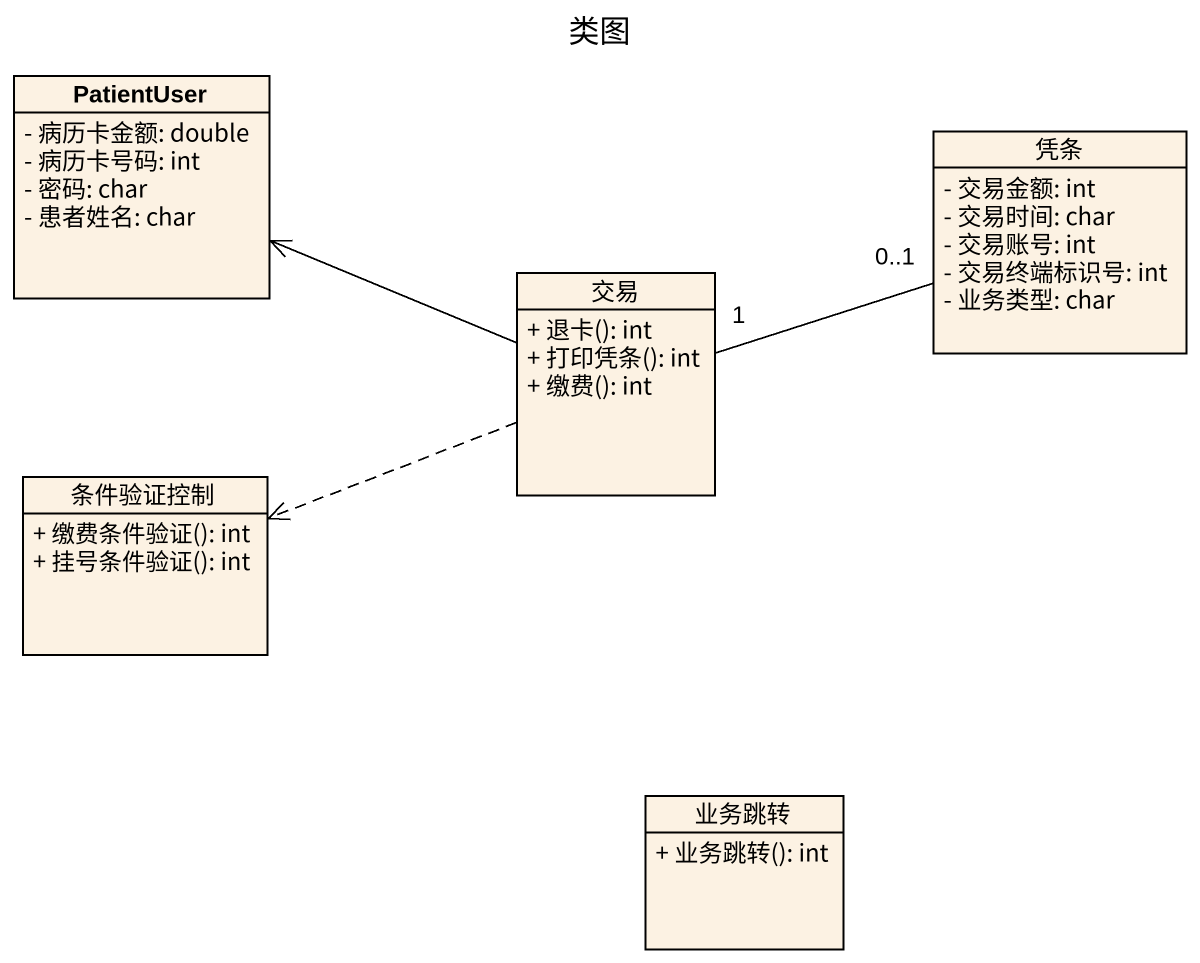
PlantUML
@startuml
title 类图
hide circle
hide empty members
skinparam classAttributeIconSize 0
class PatientUser {
  - 病历卡金额: double
  - 病历卡号码: int
  - 密码: char
  - 患者姓名: char
}
class 凭条 {
  - 交易金额: int
  - 交易时间: char
  - 交易账号: int
  - 交易终端标识号: int
  - 业务类型: char
}
class 交易 {
  + 退卡(): int
  + 打印凭条(): int
  + 缴费(): int
}
class 条件验证控制 {
  + 缴费条件验证(): int
  + 挂号条件验证(): int
}
class 业务跳转 {
  + 业务跳转(): int
}
交易 -left-> PatientUser
交易 "1" -right- "0..1" 凭条
交易 .left.> 条件验证控制
@enduml
